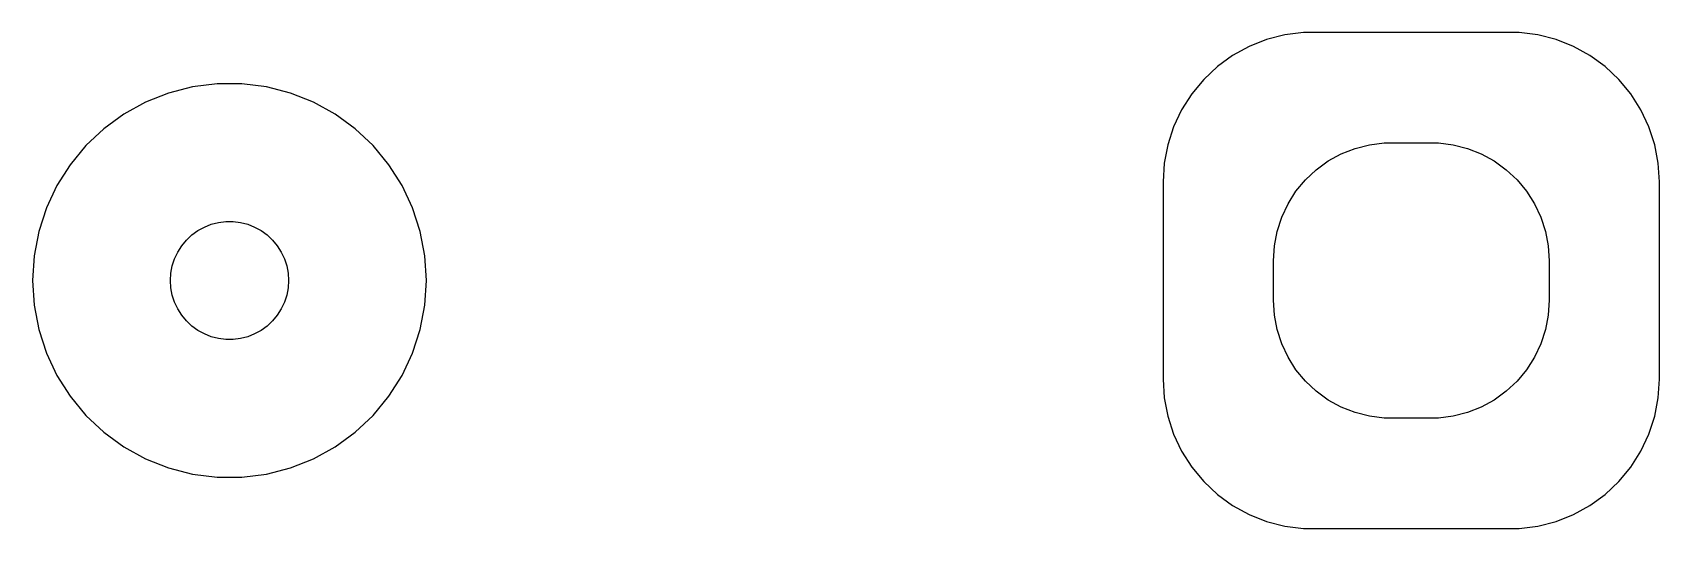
# Model space of a CAD drawing. Header units: metres. Extents: x -20 to 21.3, y -6.3 to 6.3.
import ezdxf

# ---------------------------------------------------------------- set-up
doc = ezdxf.new("R2010")
doc.units = ezdxf.units.M

msp = doc.modelspace()

# ---------------------------------------------------------------- linework, layer by layer
for p, q in [((11.7879, 6.23268), (11.3257, 6.11401)), ((12.2614, 6.2925), (11.7879, 6.23268)), ((17.7386, 6.2925), (12.2614, 6.2925)), ((18.212, 6.23268), (17.7386, 6.2925)), ((18.6743, 6.11401), (18.212, 6.23268)), ((10.882, 5.93834), (10.4639, 5.70844)), ((11.3257, 6.11401), (10.882, 5.93834)), ((19.118, 5.93834), (18.6743, 6.11401)), ((19.5361, 5.70844), (19.118, 5.93834)), ((10.0778, 5.42795), (9.7299, 5.10127)), ((10.4639, 5.70844), (10.0778, 5.42795)), ((19.9222, 5.42795), (19.5361, 5.70844)), ((20.2701, 5.10127), (19.9222, 5.42795)), ((-15.3139, 4.99013), (-15.9369, 4.91142)), ((-14.686, 4.99013), (-15.3139, 4.99013)), ((-14.0631, 4.91142), (-14.686, 4.99013)), ((9.7299, 5.10127), (9.42572, 4.73358)), ((20.5743, 4.73358), (20.2701, 5.10127)), ((-16.5451, 4.75528), (-17.1289, 4.52412)), ((-15.9369, 4.91142), (-16.5451, 4.75528)), ((-13.4549, 4.75528), (-14.0631, 4.91142)), ((-12.8711, 4.52412), (-13.4549, 4.75528)), ((9.42572, 4.73358), (9.17003, 4.33066)), ((20.83, 4.33066), (20.5743, 4.73358)), ((-17.6791, 4.22163), (-18.1871, 3.85255)), ((-17.1289, 4.52412), (-17.6791, 4.22163)), ((-12.3209, 4.22163), (-12.8711, 4.52412)), ((-11.8129, 3.85255), (-12.3209, 4.22163)), ((9.17003, 4.33066), (8.96684, 3.89886)), ((21.0331, 3.89886), (20.83, 4.33066)), ((-18.1871, 3.85255), (-18.6448, 3.42273)), ((-11.3551, 3.42273), (-11.8129, 3.85255)), ((8.96684, 3.89886), (8.81938, 3.44501)), ((21.1806, 3.44501), (21.0331, 3.89886)), ((-18.6448, 3.42273), (-19.0451, 2.93892)), ((-10.9549, 2.93892), (-11.3551, 3.42273)), ((8.81938, 3.44501), (8.72995, 2.97626)), ((13.2227, 3.21448), (13.5729, 3.35316)), ((13.5729, 3.35316), (13.9379, 3.44685)), ((13.9379, 3.44685), (14.3116, 3.49408)), ((14.3116, 3.49408), (15.6884, 3.49408)), ((15.6884, 3.49408), (16.0621, 3.44685)), ((16.0621, 3.44685), (16.427, 3.35316)), ((16.427, 3.35316), (16.7773, 3.21448)), ((21.27, 2.97626), (21.1806, 3.44501)), ((-19.0451, 2.93892), (-19.3815, 2.40877)), ((-10.6185, 2.40877), (-10.9549, 2.93892)), ((8.72995, 2.97626), (8.7, 2.5)), ((12.5877, 2.81154), (12.8925, 3.03297)), ((12.8925, 3.03297), (13.2227, 3.21448)), ((16.7773, 3.21448), (17.1075, 3.03297)), ((17.1075, 3.03297), (17.4123, 2.81154)), ((21.3, 2.5), (21.27, 2.97626)), ((8.7, 2.5), (8.7, -2.5)), ((12.0729, 2.26335), (12.3131, 2.55363)), ((12.3131, 2.55363), (12.5877, 2.81154)), ((17.4123, 2.81154), (17.6869, 2.55363)), ((17.6869, 2.55363), (17.927, 2.26335)), ((21.3, -2.5), (21.3, 2.5)), ((-19.3815, 2.40877), (-19.6489, 1.84062)), ((-10.3511, 1.84062), (-10.6185, 2.40877)), ((11.8711, 1.94525), (12.0729, 2.26335)), ((17.927, 2.26335), (18.1289, 1.94525)), ((-19.6489, 1.84062), (-19.8429, 1.24344)), ((-10.1571, 1.24344), (-10.3511, 1.84062)), ((11.7107, 1.60437), (11.8711, 1.94525)), ((18.1289, 1.94525), (18.2893, 1.60437)), ((-19.8429, 1.24344), (-19.9606, 0.626663)), ((-15.9561, 1.15576), (-15.8037, 1.26648)), ((-15.8037, 1.26648), (-15.6387, 1.35724)), ((-15.6387, 1.35724), (-15.4635, 1.42657)), ((-15.4635, 1.42657), (-15.2811, 1.47342)), ((-15.2811, 1.47342), (-15.0942, 1.49704)), ((-15.0942, 1.49704), (-14.9058, 1.49704)), ((-14.9058, 1.49704), (-14.7189, 1.47342)), ((-14.7189, 1.47342), (-14.5365, 1.42657)), ((-14.5365, 1.42657), (-14.3613, 1.35724)), ((-14.3613, 1.35724), (-14.1963, 1.26648)), ((-14.1963, 1.26648), (-14.0439, 1.15576)), ((-10.0394, 0.626663), (-10.1571, 1.24344)), ((11.5237, 0.875992), (11.5942, 1.24606)), ((11.5942, 1.24606), (11.7107, 1.60437)), ((18.2893, 1.60437), (18.4057, 1.24606)), ((18.4057, 1.24606), (18.4763, 0.875992)), ((-16.3145, 0.722626), (-16.2135, 0.881668)), ((-16.2135, 0.881668), (-16.0934, 1.02681)), ((-16.0934, 1.02681), (-15.9561, 1.15576)), ((-14.0439, 1.15576), (-13.9065, 1.02681)), ((-13.9065, 1.02681), (-13.7865, 0.881668)), ((-13.7865, 0.881668), (-13.6855, 0.722626)), ((11.5, 0.5), (11.5237, 0.875992)), ((18.4763, 0.875992), (18.5, 0.5)), ((-19.9606, 0.626663), (-20, 0)), ((-16.4529, 0.373032), (-16.3947, 0.552185)), ((-16.3947, 0.552185), (-16.3145, 0.722626)), ((-13.6855, 0.722626), (-13.6053, 0.552185)), ((-13.6053, 0.552185), (-13.5471, 0.373032)), ((-10, 0), (-10.0394, 0.626663)), ((11.5, -0.5), (11.5, 0.5)), ((18.5, 0.5), (18.5, -0.5)), ((-20, 0), (-19.9606, -0.626663)), ((-16.5, 0), (-16.4882, 0.187988)), ((-16.4882, -0.187988), (-16.5, 0)), ((-16.4882, 0.187988), (-16.4529, 0.373032)), ((-13.5471, 0.373032), (-13.5118, 0.187988)), ((-13.5118, 0.187988), (-13.5, 0)), ((-13.5, 0), (-13.5118, -0.187988)), ((-10.0394, -0.626663), (-10, 0)), ((-16.4529, -0.373032), (-16.4882, -0.187988)), ((-16.3947, -0.552185), (-16.4529, -0.373032)), ((-13.5471, -0.373032), (-13.6053, -0.552185)), ((-13.5118, -0.187988), (-13.5471, -0.373032)), ((-19.9606, -0.626663), (-19.8429, -1.24344)), ((-16.3145, -0.722626), (-16.3947, -0.552185)), ((-16.2135, -0.881668), (-16.3145, -0.722626)), ((-13.6855, -0.722626), (-13.7865, -0.881668)), ((-13.6053, -0.552185), (-13.6855, -0.722626)), ((-10.1571, -1.24344), (-10.0394, -0.626663)), ((11.5237, -0.875992), (11.5, -0.5)), ((18.5, -0.5), (18.4763, -0.875992)), ((-16.0934, -1.02681), (-16.2135, -0.881668)), ((-15.9561, -1.15576), (-16.0934, -1.02681)), ((-15.8037, -1.26648), (-15.9561, -1.15576)), ((-14.0439, -1.15576), (-14.1963, -1.26648)), ((-13.9065, -1.02681), (-14.0439, -1.15576)), ((-13.7865, -0.881668), (-13.9065, -1.02681)), ((11.5942, -1.24606), (11.5237, -0.875992)), ((18.4763, -0.875992), (18.4057, -1.24606)), ((-19.8429, -1.24344), (-19.6489, -1.84062)), ((-15.6387, -1.35724), (-15.8037, -1.26648)), ((-15.4635, -1.42657), (-15.6387, -1.35724)), ((-15.2811, -1.47342), (-15.4635, -1.42657)), ((-15.0942, -1.49704), (-15.2811, -1.47342)), ((-14.9058, -1.49704), (-15.0942, -1.49704)), ((-14.7189, -1.47342), (-14.9058, -1.49704)), ((-14.5365, -1.42657), (-14.7189, -1.47342)), ((-14.3613, -1.35724), (-14.5365, -1.42657)), ((-14.1963, -1.26648), (-14.3613, -1.35724)), ((-10.3511, -1.84062), (-10.1571, -1.24344)), ((11.7107, -1.60437), (11.5942, -1.24606)), ((11.8711, -1.94525), (11.7107, -1.60437)), ((18.2893, -1.60437), (18.1289, -1.94525)), ((18.4057, -1.24606), (18.2893, -1.60437)), ((-19.6489, -1.84062), (-19.3815, -2.40877)), ((-10.6185, -2.40877), (-10.3511, -1.84062)), ((12.0729, -2.26335), (11.8711, -1.94525)), ((18.1289, -1.94525), (17.927, -2.26335)), ((-19.3815, -2.40877), (-19.0451, -2.93892)), ((-10.9549, -2.93892), (-10.6185, -2.40877)), ((12.3131, -2.55363), (12.0729, -2.26335)), ((17.927, -2.26335), (17.6869, -2.55363)), ((8.7, -2.5), (8.72995, -2.97626)), ((12.5877, -2.81154), (12.3131, -2.55363)), ((12.8925, -3.03297), (12.5877, -2.81154)), ((17.4123, -2.81154), (17.1075, -3.03297)), ((17.6869, -2.55363), (17.4123, -2.81154)), ((21.27, -2.97626), (21.3, -2.5)), ((-19.0451, -2.93892), (-18.6448, -3.42273)), ((-11.3551, -3.42273), (-10.9549, -2.93892)), ((8.72995, -2.97626), (8.81938, -3.44501)), ((13.2227, -3.21448), (12.8925, -3.03297)), ((13.5729, -3.35316), (13.2227, -3.21448)), ((16.7773, -3.21448), (16.427, -3.35316)), ((17.1075, -3.03297), (16.7773, -3.21448)), ((21.1806, -3.44501), (21.27, -2.97626)), ((-18.6448, -3.42273), (-18.1871, -3.85255)), ((-11.8129, -3.85255), (-11.3551, -3.42273)), ((8.81938, -3.44501), (8.96684, -3.89886)), ((13.9379, -3.44685), (13.5729, -3.35316)), ((14.3116, -3.49408), (13.9379, -3.44685)), ((15.6884, -3.49408), (14.3116, -3.49408)), ((16.0621, -3.44685), (15.6884, -3.49408)), ((16.427, -3.35316), (16.0621, -3.44685)), ((21.0331, -3.89886), (21.1806, -3.44501)), ((-18.1871, -3.85255), (-17.6791, -4.22163)), ((-12.3209, -4.22163), (-11.8129, -3.85255)), ((8.96684, -3.89886), (9.17003, -4.33066)), ((20.83, -4.33066), (21.0331, -3.89886)), ((-17.6791, -4.22163), (-17.1289, -4.52412)), ((-17.1289, -4.52412), (-16.5451, -4.75528)), ((-13.4549, -4.75528), (-12.8711, -4.52412)), ((-12.8711, -4.52412), (-12.3209, -4.22163)), ((9.17003, -4.33066), (9.42572, -4.73358)), ((20.5743, -4.73358), (20.83, -4.33066)), ((-16.5451, -4.75528), (-15.9369, -4.91142)), ((-15.9369, -4.91142), (-15.3139, -4.99013)), ((-14.686, -4.99013), (-14.0631, -4.91142)), ((-14.0631, -4.91142), (-13.4549, -4.75528)), ((9.42572, -4.73358), (9.7299, -5.10127)), ((20.2701, -5.10127), (20.5743, -4.73358)), ((-15.3139, -4.99013), (-14.686, -4.99013)), ((9.7299, -5.10127), (10.0778, -5.42795)), ((19.9222, -5.42795), (20.2701, -5.10127)), ((10.0778, -5.42795), (10.4639, -5.70844)), ((10.4639, -5.70844), (10.882, -5.93834)), ((19.118, -5.93834), (19.5361, -5.70844)), ((19.5361, -5.70844), (19.9222, -5.42795)), ((10.882, -5.93834), (11.3257, -6.11401)), ((11.3257, -6.11401), (11.7879, -6.23268)), ((18.212, -6.23268), (18.6743, -6.11401)), ((18.6743, -6.11401), (19.118, -5.93834)), ((11.7879, -6.23268), (12.2614, -6.2925)), ((12.2614, -6.2925), (17.7386, -6.2925)), ((17.7386, -6.2925), (18.212, -6.23268))]:
    msp.add_line(p, q)

doc.saveas('drawing.dxf')
